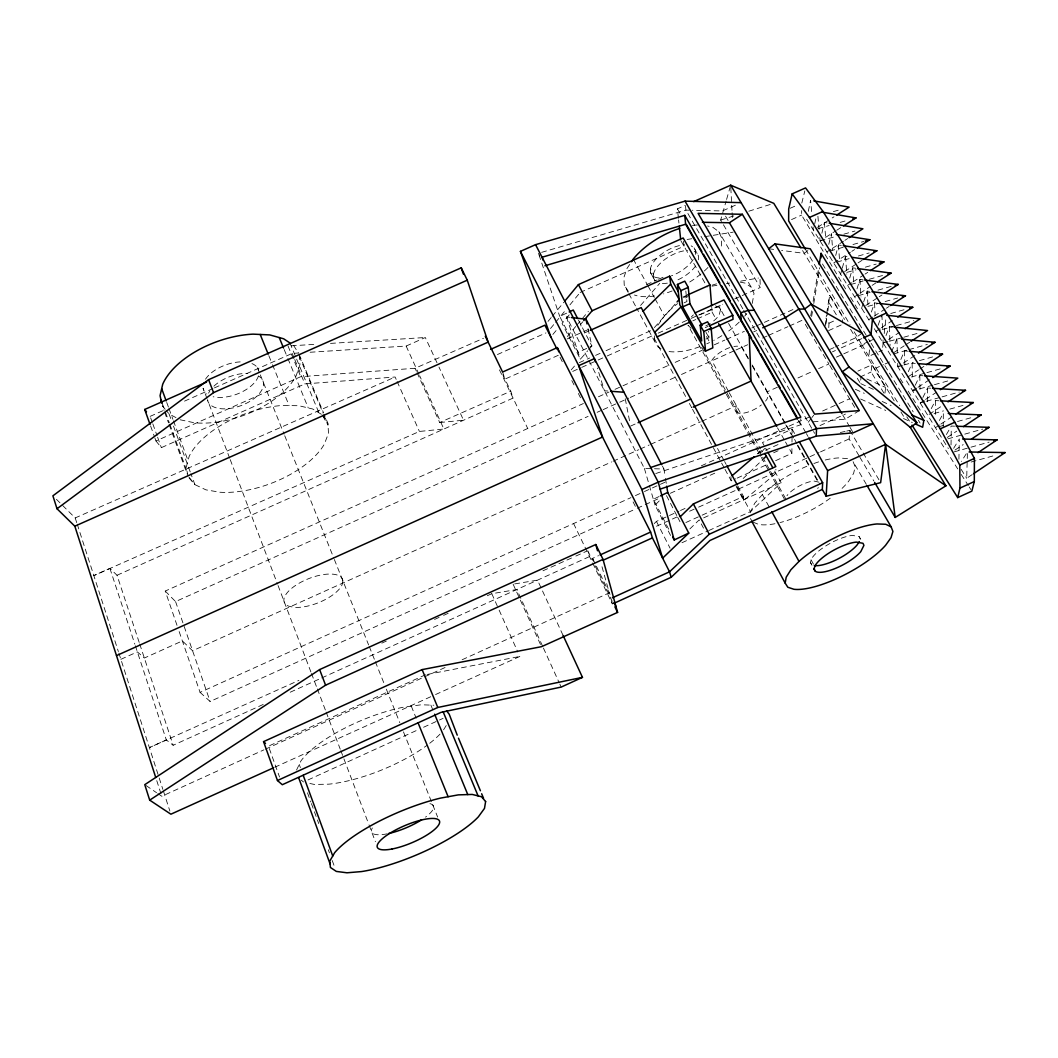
<?xml version="1.0" encoding="UTF-8"?>
<svg xmlns="http://www.w3.org/2000/svg" width="1058" height="1058" viewBox="0 0 1058 1058"><rect width="100%" height="100%" fill="white"/><g stroke="black" fill="none" stroke-linecap="round" stroke-linejoin="round"><path stroke-width="0.75" stroke-dasharray="5 3.75" d="M943.233 427.511L943.339 413.268L937.018 424.8M775.607 460.68L791.887 453.3L791.979 443.646M791.992 442.032L792.111 429.138L762.448 442.548L764.815 446.793M951.036 444.915L951.287 427.63M845.58 288.9L801.607 215.091L801.686 210.595M655.775 473.548L800.655 424.787L800.787 418.69M958.918 459.238L959.341 438.951L953.456 448.632M695.397 254.396L695.503 250.759L694.061 247.837L691.165 245.853M972.183 474.606L966.695 478.282L967.21 460.19M967.263 458.537L967.448 451.964L961.378 461.42M698.518 259.845L698.624 256.221L694.061 247.837M825.571 325.547L826.43 314.848M827.898 311.065L829.551 295.42L842.71 317.003L842.327 322.994M828.758 327.636L828.983 323.179L825.901 318.088M721.331 246.038L721.741 238.103L718.818 231.662L712.669 227.206L707.551 225.989M720.564 309.518L719.202 314.834A18.237 8.358 -29.6 0 1 711.452 322.624M859.003 455.747L849.124 438.925L849.839 430.355L846.651 431.082M873.326 389.331L860.445 383.512L861.08 376.384M869.491 349.894L868.869 356.295L882.346 350.224M883.933 393.113L871.104 372.019L871.845 364.825L857.893 371.107M750.201 512.694L754.685 503.264L762.382 494.575A59.036 20.697 -28.5 0 1 809.701 465.097M882.663 347.341L883.496 339.869M884.21 333.548L886.154 316.17M884.951 393.113L885.639 387.453L871.845 364.825M826.695 313.221L829.551 295.42M825.822 323.933L827.634 312.679M810.745 315.72L811.803 309.32M813.126 301.318L818.68 267.74M811.631 316.554L812.703 310.034M813.774 303.527L819.685 267.714M811.936 565.25L810.468 562.578L811.036 559.775A27.786 8.729 -28.1 0 1 828.11 544.526A27.786 8.729 -28.1 0 1 852.536 535.401L859.202 536.657L860.709 539.302M808.299 211.322L810.6 200.306L811.896 214.377M814.713 223.793L816.102 217.564M821.881 233.236L824.407 222.471L827.62 222.987M801.805 203.083L804.807 190.943M828.758 244.319L831.403 233.673L832.686 249.966M835.688 255.481L838.439 244.98L841.652 245.469M840.607 274.154L841.837 269.711M842.247 268.229L845.54 256.367L848.741 256.829M742.253 295.552L760.252 287.498L720.67 220.051L726.132 201.046M726.582 199.459L730.681 185.203L732.03 211.097M849.706 278.095L852.708 267.859L855.896 268.296M856.993 288.874L859.916 279.431L863.116 279.854M861.622 308.182L863.143 303.527M863.645 301.966L867.19 291.109L870.39 291.492M871.369 312.057L874.53 302.879L877.717 303.236M878.1 325.282L881.38 316.249M885.982 335.598L889.381 326.697L892.555 327.015M891.603 351.904L896.893 338.758L900.067 339.049M900.821 359.535L904.471 350.925L907.645 351.19M908.333 371.649L912.115 363.185L915.289 363.423M752.264 303.395L754.01 293.41L751.286 287.273L718.818 231.662M932.905 385.138L912.657 390.812L914.615 386.646M915.263 385.257L919.825 375.55L922.986 375.762M296.544 770.026L300.948 760.927A82.207 26.781 -22.5 0 1 403.786 707.128L421.362 704.773L433.846 705.223M924.877 401.683L920.195 402.992L922.206 398.906M922.88 397.544L927.588 388.008L930.895 388.207M931.252 408.613L935.431 400.585L938.724 400.757M762.051 451.792L762.289 451.356A19.057 7.194 -28.7 0 1 764.749 448.486M946.407 434.534L951.301 426.057L954.594 426.162M817.715 488.505L818.31 487.526M443.593 729.782L447.812 722.998M629.655 264.46L626.958 268.534L623.903 277.434L624.233 285.118L628.121 292.325M657.825 325.256L664.45 315.932A55.677 25.524 -29.6 0 1 677.623 303.62M808.219 422.235L810.957 418.756M811.87 417.593L813.695 415.278M550.491 328.535L554.577 323.55M555.595 322.306L565.818 309.875M569.905 304.889L579.11 293.701M548.031 321.381L551.178 317.572M552.223 316.302L563.742 302.363M552.858 334.447L556.958 329.541M569.191 314.887L562.076 323.404L580.406 359.231L587.693 350.793M567.313 336.523L575.724 326.472M576.782 325.216L588.341 311.383M582.733 321.844L580.644 324.303L581.358 327.425M571.227 369.89L575.248 365.182M588.737 349.59L591.872 345.979L588.05 328.668M640.593 305.431L659.716 283.319M654.36 327.596L675.956 303.17M670.574 535.454L655.047 505.116L660.8 499.35M654.175 523.631L656.423 521.396L678.998 511.159M689.856 528.934L699.179 519.901L703.491 528.14M743.166 478.52L762.844 459.45M708.781 530.561L750.492 511.622L781.135 482.726L773.517 469.038M757.766 453.684L762.646 449.491M736.183 486.482L743.721 500.421L775.924 473.349L775.871 469.276M807.849 250.601L804.265 253.351L781.624 250.429M861.953 333.23L855.724 337.78L835.45 346.905M955.017 450.047L963.19 444.598M947.227 437.47L956.723 431.148M929.122 414.392L941.263 406.365M935.431 427.683L939.491 424.985M940.84 424.086L951.671 416.905M920.195 402.992L924.216 400.334M925.565 399.448L936.317 392.346M907.857 376.965L918.542 369.943M919.865 369.07L923.872 366.425M912.657 390.812L916.678 388.167M918.013 387.281L931.41 378.447M893.19 353.028L904.18 345.834M905.555 344.921L909.682 342.223M897.673 363.436L897.779 366.729L901.919 364.005M903.294 363.106L917.088 354.06M883.007 339.882L883.139 343.03L887.252 340.345M888.627 339.446L899.591 332.291M872.824 317.043L868.737 319.701L868.565 316.527M874.186 316.157L885.07 309.081M886.432 308.195L889.156 306.423M880.005 328.641L875.918 331.313L880.653 329.977M881.38 327.755L892.304 320.64M858.62 294.124L854.56 296.743L870.165 292.339M859.969 293.251L870.787 286.242M872.136 285.369L876.196 282.737M865.695 305.537L877.902 297.615M879.251 296.743L881.962 294.984M847.551 285.409L851.597 282.79M852.946 281.931L863.725 274.961M865.074 274.088L867.772 272.342M833.704 262.992L850.394 252.254M851.783 251.368L854.56 249.569M844.628 271.562L856.715 263.759M858.064 262.9L862.098 260.294M819.791 237.627L820.082 240.92L824.222 238.262M825.597 237.376L835.265 231.186M836.653 230.3L840.793 227.642M826.867 251.91L831.019 249.238M832.408 248.352L843.49 241.237M844.879 240.351L847.643 238.566M817.464 227.364L833.982 216.811M859.321 410.623L845.21 419.206L811.446 421.97M578.422 320.019L591.872 345.979L578.171 352.433L559.722 316.408L567.842 312.573M659.094 496.519L653.341 499.231L668.987 529.78M308.037 779.944L417.579 729.994M423.584 727.256L443.09 718.356M681.96 542.728L707.286 531.235M425.514 674.779L268.454 746.168L279.524 777.008M157.867 793.593L161.795 796.277L263.905 749.857M265.413 749.17L423.081 677.504M424.589 676.816L447.111 666.58M462.134 659.756L609.289 592.85L601.023 563.226M179.159 631.573L200.068 692.368L630.938 497.63M635.435 495.594L642.92 492.208M644.428 491.534L666.897 481.377M701.335 465.811L810.679 416.389M822.661 410.98L837.632 404.209M839.139 403.534L849.614 398.787M200.068 692.368L210.119 701.48L635.726 508.938M637.233 508.263L659.795 498.054M670.322 493.293L716.94 472.199M757.541 453.829L781.28 443.09M820.016 425.567L845.421 414.075M773.676 452.758L778.093 450.748M725.008 469.342L731.197 480.795L735.641 478.785M737.122 478.11L768.201 464.026M263.204 704.456L173.168 745.268L166.318 739.939L149.39 747.609L298.925 680.36M680.506 510.485L685.029 508.435M290.223 692.223L320.23 678.614M321.738 677.94L589.531 556.574L588.235 552.183M656.489 526.236L677.556 516.688M689.604 511.226L697.129 507.814M698.624 507.139L808.497 457.347M810.005 456.659L819.024 452.573M820.532 451.885L849.124 438.925M593.472 561.282L592.612 558.346L598.564 555.648M685.875 522.533L700.647 515.841M702.128 515.167L743.483 496.414L737.981 486.23M703.649 517.878L781.135 482.726M274.67 767.288L434.084 695.212M435.579 694.537L519.809 656.463L518.473 653.474M120.877 659.319L137.368 651.9L144.351 658.036L182.373 640.923L192.582 650.763L611.603 461.936M829.657 349.51L834.008 347.566M832.434 351.851L835.397 350.515M841.335 347.844L862.085 338.494M854.19 331.828L861.741 344.63L867.719 341.946M869.2 341.271L875.164 338.586M836.455 357.115L842.327 354.47M843.795 353.808L865.854 343.863M613.111 461.248L638.675 449.729M640.183 449.055L649.202 444.982M650.71 444.307L700.33 421.944M701.838 421.269L736.421 405.677L735.151 410.239L738.127 413.043A18.766 7.618 -29 0 0 761.376 404.936M777.352 387.241L767.037 391.883L768.677 394.105L767.024 399.144A18.766 7.618 -29 0 1 765.529 401.075M797.983 377.944L812.716 371.305M818.601 368.647L828.917 364.005L803.591 321.434M861.741 344.63L876.037 368.065L883.549 364.666M885.057 363.992L889.566 361.955M860.048 377.005L871.104 372.019M706.056 339.01L708.979 337.7L708.437 331.352M177.017 625.344L165.233 591.065L583.408 403.521M598.458 396.763L608.985 392.042M615.002 389.344L669.159 365.063M675.176 362.365L702.248 350.224M714.282 344.815L724.823 340.094M726.317 339.42L744.369 331.326M751.894 327.954L754.909 326.605M756.404 325.93L795.523 308.394M753.693 331.868L756.708 330.519M165.233 591.065L175.562 601.579L588.103 416.376M597.135 412.316L601.658 410.292M603.166 409.618L618.216 402.86M619.724 402.185L628.756 398.125M630.264 397.451L675.427 377.177M681.458 374.466L734.556 350.621M735.998 349.986L747.702 344.723M762.58 338.044L767.037 336.047M768.531 335.373L787.866 326.697M789.361 326.023L802.744 320.019M828.983 323.179L835.846 320.085M828.612 330.612L842.234 324.489M630.555 426.096L638.067 422.711M381.819 643.132L386.329 641.095M434.547 619.433L442.072 616.047M443.593 615.372L451.118 611.974M487.288 595.733L491.798 593.697L516.82 589.531L542.754 646.557M567.181 338.944L582.257 332.225M583.765 331.551L588.288 329.527M584.281 333.006L588.764 331.009M683.124 296.954L686.1 295.618M683.627 297.536L686.576 296.214M558.293 355.29L504.957 379.121L502.603 372.032M684.076 302.826L686.946 301.543L685.769 290.58M139.193 642.418L117.015 575.261L109.913 568.397L93.831 575.592L419.418 431.439L443.871 429.032L419.616 375.683M579.229 362.682L589.65 358.014M595.614 355.356L600.071 353.359M606.036 350.687L652.204 330.043M117.015 575.261L513.064 398.086L510.776 391.182L502.801 374.664M572.709 371.398L580.207 368.039M581.715 367.364L596.712 360.659M598.206 359.984L605.718 356.625M607.213 355.951L656.727 333.812M658.221 333.138L689.737 319.04M691.231 318.365L697.235 315.681M698.743 315.006L722.746 304.268M734.741 298.898L740.745 296.214M699.788 314.887L722.812 304.585M692.792 320.865L695.767 319.529M697.248 318.868L712.127 312.203L711.743 307.402M705.197 327.689L708.093 326.393M542.979 570.778L574.362 556.733M575.856 556.058L586.304 551.377M678.416 218.332L677.411 208.849L684.804 205.556M154.878 437.959L155.962 440.948L300.737 376.688L415.053 368.277L483.453 338.296M155.962 440.948L161.345 447.653L304.863 383.909L395.123 377.005L396.446 379.954M310.126 352.248L406.14 346.045L425.316 337.515L438.29 365.579M735.376 205.199L722.455 210.952L692.276 210.264M580.128 292.458L684.023 246.21L683.521 241.29M790.154 208.281L797.441 205.04M791.529 219.588L801.607 215.091M646.531 284.655L657.058 279.96M658.565 279.299L663.075 277.289M497.419 354.549L545.954 332.913M150.13 416.363L163.593 410.398M184.528 401.127L212.949 388.537M214.443 387.876L292.22 353.412L298.726 352.988M56.418 499.31L75.197 517.931L395.123 377.005M417.05 372.667L439.692 422.512L510.776 391.182M720.67 220.051L734.741 215.634M748.8 211.216L772.234 203.837M541.63 252.346L685.928 210.119L690.689 210.225M833.4 211.587L841.255 209.365M818.072 228.66L829.128 225.526M840.184 222.392L848.08 220.157M820.082 240.92L834.352 236.873M843.861 234.175L854.957 231.028M829.935 251.037L843.755 247.122M852.96 244.517L863.712 241.475M836.785 262.119L849.124 258.628M858.369 256.01L869.16 252.955M846.797 272.409L856.081 269.777M865.365 267.158L876.196 264.09M850.658 284.536L863.09 281.018M869.306 279.259L883.298 275.305M877.968 290.143L892 286.176M867.891 306.41L878.854 303.315M885.123 301.556L897.647 298.012M890.757 313.499L906.494 309.068M882.227 329.541L894.87 325.983M896.443 325.533L913.821 320.64M883.139 343.03L887.9 341.681M889.487 341.245L902.17 337.674M903.757 337.224L919.627 332.754M893.507 353.967L907.354 350.066M908.888 349.643L927.337 344.445M897.779 366.729L902.421 365.42M903.955 364.984L913.226 362.391M919.402 360.646L934.836 356.308M911.388 376.979L925.353 373.064M926.901 372.628L940.853 368.713M934.452 384.689L950.031 380.325M926.438 401.246L940.509 397.305M942.083 396.869L959.275 392.042M934.055 413.533L943.485 410.888M949.767 409.129L965.465 404.738M938.591 426.797L943.313 425.475M957.516 421.507L973.281 417.09M947.902 438.845L982.737 429.112M954.118 451.885L989.098 442.112M971.125 462.029L995.829 455.138M840.29 432.537L845.064 431.439M427.115 674.475L519.809 656.463M712.008 286.163L718.408 285.038M726.41 283.637L729.61 283.081M740.798 281.124L758.401 278.042M514.73 583.897L537.517 580.154L563.107 635.488M687.118 239.465L691.879 238.711M704.575 236.688L733.141 232.152M439.692 422.512L463.563 420.224L438.964 367.06M291.294 345.807L315.8 344.286M330.519 343.387L425.316 337.515M569.733 317.321L566.48 316.937L644.401 468.443L663.948 469.025L665.204 476.827M607.715 391.01L604.449 390.772L597.36 368.025M847.511 458.656L838.69 457.916A59.036 20.697 -28.5 0 0 821.471 461.037M768.677 248.762L775.157 249.595M715.446 305.881L719.585 307.561L724.637 316.686M740.15 282.102L745.255 283.134L751.286 287.273M180.085 419.761L194.183 422.737A73.174 39.225 -20 0 0 296.187 375.709L299.943 364.534L299.361 357.485M309.835 783.462L314.424 784.467L328.879 784.163A82.207 26.781 -22.5 0 0 426.956 745.361M753.018 522.149L758.745 524.437A59.036 20.697 -28.5 0 0 778.939 522.85M866.859 378.989L885.639 387.453M855.38 389.304L864.307 393.351M882.174 401.471L891.1 405.518M860.683 399.025L885.771 410.451M903.466 418.518L912.327 422.552M818.918 482.184L814.105 481.059A19.322 6.771 -28.5 0 0 786.94 495.713M175.998 417.619L169.187 414.035L166.132 410.398M660.919 348.558L658.036 346.971L654.571 341.311L636.678 308.169M628.346 291.386L624.233 285.118M691.125 328.35L687.991 325.216L725.735 393.285M321.368 414.286L312.692 408.996L298.832 405.717L281.891 405.492A74.893 37.136 -20.6 0 0 189.184 456.315L186.208 467.385L188.02 475.981M146.083 785.552L156.558 792.707M694.299 251.328L697.196 253.312M301.146 780.09L303.54 781.994M189.184 478.123L195.016 484.696L205.9 489.841L220.09 492.248A74.893 37.136 -20.6 0 0 324.409 444.029L328.496 433.198L327.914 423.306L324.158 414.286M165.18 409.261L162.31 405.836L164.003 410.491M188.985 477.198L194.831 484.485L190.903 473.733M322.584 415.027L327.914 423.306M900.186 378.619L903.73 384.173M908.148 391.116L957.702 468.906M961.246 474.46L968.321 485.569M969.207 486.958L970.98 489.735M750.4 518.552L752.569 521.964M876.037 368.065L899.75 405.664M906.772 416.812L911.163 423.769M293.582 345.384L298.303 352.922M806.659 219.191L870.337 322.28M874.318 328.734L948.338 448.579M961.153 469.316L966.695 478.282M822.463 263.984L867.705 337.714M868.552 339.102L870.258 341.879M871.118 343.281L913.199 411.866M918.357 420.264L920.076 423.068M802.572 250.574L844.575 319.49M850.579 329.342L895.822 403.574M900.94 411.985L905.212 418.981M829.194 303.024L837.341 316.435M857.284 378.261L860.445 383.512M850.645 297.417L857.416 308.777M829.763 365.42L855.882 409.34M805.455 249.318L849.984 324.713M725.55 216.189L728.631 221.439M842.71 414.974L849.23 426.017M850.024 427.379L853.237 432.828M849.839 430.355L878.973 479.829M859.823 457.149L873.815 480.98M866.33 484.352L853.105 461.685L855.155 466.75L853.608 473.429L848.648 481.258A59.036 20.697 -28.5 0 1 840.674 489.695M742.822 308.791L685.928 210.119L685.478 205.622M743.642 310.219L814.634 433.357M677.411 208.849L680.664 214.536M799.015 420.793L805.561 432.18M806.381 433.608L808.008 436.465M798.221 420.515L800.655 424.787M322.769 415.966L328.02 425.118L323.642 414.617M792.111 429.138L796.132 436.2M728.578 323.364L748.297 358.265M752.278 365.023L793.778 438.237M794.571 439.387L797.018 443.937M797.825 445.101L819.685 483.784M748.27 358.887L741.751 347.408L737.571 346.191A18.489 8.014 -29.3 0 0 733.882 346.521M752.357 366.055L784.97 423.412M785.777 424.84L791.49 434.878M680.77 240.483L707.22 286.996M797.375 445.577L818.284 482.355M810.468 562.578L811.592 564.549M712.127 312.203L716.187 319.384M777.485 427.816L784.679 440.564M785.486 441.979L791.887 453.3M650.445 272.488L655.061 280.78L650.445 272.488L650.392 268.811M705.99 332.357L708.979 337.7M706.466 336.497L710.434 343.599M765.595 448.208L767.169 451.025M728.407 391.248L711.77 360.5A18.489 8.014 -29.3 0 1 729.716 347.619M729.213 392.69L760.451 448.909M701.666 347.302L758.401 449.518M759.194 450.959L761.853 455.786M762.646 457.215L770.33 471.022M770.555 471.458L786.359 499.945M726.357 394.383L760.649 456.236M761.324 457.453L768.571 470.519M769.259 471.762L785.988 501.928M653.487 277.976L653.434 274.406L650.392 268.904A25.22 12.418 -30 0 1 684.526 244.901M811.036 559.775L814.726 566.453M633.253 259.038L647.298 284.642M648.078 286.057L654.307 297.443M655.087 298.859L664.45 315.932M762.382 494.575L769.391 507.377M717.509 448.447L723.804 460.071M724.598 461.526L726.172 464.436M736.963 486.627L750.492 511.622M654.109 338.163L686.245 397.636M689.38 403.429L691.734 407.78L691.403 404.87M692.514 409.221L724.227 467.901M628.902 293.767L635.898 306.727M662.44 466.128L663.948 469.025M666.474 495.594L676.948 515.868M677.702 517.309L681.445 524.543M538.469 253.285L539.897 256.062M656.423 521.396L670.045 548.15M560.039 357.247L562.261 361.651M571.823 380.576L574.005 384.874M578.342 393.483L580.511 397.782M633.094 501.889L635.977 507.576M719.585 307.561L720.71 309.809M592.612 558.346L611.326 597.056M587.798 550.715L592.361 560.171M595.006 565.646L612.212 601.275M499.455 369.877L527.73 428.49M573.595 523.551L612.41 604.012L610.863 598.484M406.14 346.045L418.942 374.201M543.428 648.065L559.127 682.582M559.814 684.076L561.176 687.078M415.053 368.277L416.389 371.199M513.104 584.161L541.498 646.689M859.202 536.657L860.141 538.734M397.094 381.422L419.418 431.439M491.798 593.697L498.463 608.641M499.138 610.135L517.798 651.979M299.097 354.179L323.536 412.792M299.242 356.083L323.021 413.109M289.918 342.951L318.934 412.805M292.22 353.412L294.124 357.988M294.746 359.508L304.863 383.909M288.027 346.006L300.737 376.688M284.179 349.537L287.273 357.022M287.882 358.517L308.275 407.952M430.884 705.117L434.005 712.695M268.825 355.66L271.893 363.225M272.514 364.732L289.112 405.584M411.284 706.122L416.191 718.197M257.464 367.734L259.752 373.448M260.321 374.876L284.099 434.177M284.721 435.711L333.746 557.976M334.354 559.51L368.62 644.944M369.229 646.464L374.73 660.192M375.339 661.713L383.909 683.058M386.342 689.155L399.805 722.707M403.468 731.858L437.642 817.08M206.932 398.337L203.096 388.233A29.254 15.672 -20 0 0 206.879 394.026M229.652 458.127L207.474 399.779A29.36 15.539 -20.1 0 0 244.874 404.024A29.36 15.539 -20.1 0 0 258.787 376.172M230.234 459.661L277.487 584.016M278.069 585.55L310.893 671.949M311.488 673.496L316.765 687.396M317.36 688.943L325.573 710.566M326.155 712.113L340.24 749.17M340.835 750.717L368.409 823.309M369.004 824.856L375.405 841.705M166.728 402.45L168.407 407.039M168.976 408.573L172.89 419.285M173.459 420.82L188.02 460.627M299.242 764.471L300.379 767.579M169.002 413.81L171.251 419.96M173.499 426.109L190.334 472.199M307.481 792.786L310.854 802.017M311.409 803.564L318.736 823.574M328.297 849.759L329.422 852.841M332.238 860.538L335.055 868.234M162.125 403.058L164.903 410.663M165.458 412.184L169.333 422.83M169.888 424.351L187.081 471.511M164.572 412.038L168.513 422.869M169.082 424.417L187.121 473.958M150.659 417.857L152.259 422.327M152.802 423.822L157.073 435.737M157.616 437.219L161.345 447.653M150.593 425.964L154.349 436.451M175.562 601.579L210.119 701.48M538.985 254.819L559.722 316.408M139.709 643.978L173.168 745.268M566.48 316.937L580.406 359.231M109.913 568.397L134.829 644.163M135.345 645.711L166.318 739.939M75.197 517.931L76.718 522.599M77.221 524.16L118.364 651.569M118.866 653.117L162.892 789.427M163.395 790.974L169.888 811.102M156.756 780.645L161.795 796.277M644.401 468.443L648.871 483.837M649.321 485.371L655.047 505.116M625.238 398.694L629.92 422.869M665.456 478.388L666.461 484.643M678.588 219.919L678.919 223.079M813.047 226.888L813.337 230.009M817.913 216.268L819.064 229.414M824.407 222.471L825.769 238.83M838.439 244.98L839.642 261.194M730.906 476.722L731.197 480.795M845.54 256.367L846.77 274.115M852.708 267.859L853.74 283.914M859.916 279.431L860.961 297.007M743.483 496.414L743.721 500.421M867.19 291.109L868.142 308.579M732.123 212.724L732.374 217.578M874.53 302.879L875.138 315.522M881.922 314.742L882.663 332.027M889.381 326.697L890.082 345.45M896.893 338.758L897.422 355.21M904.471 350.925L904.894 367.271M760.041 279.391L760.252 287.498M912.115 363.185L912.406 377.812M919.825 375.55L920.037 391.698M654.505 335.836L654.571 341.311M927.588 388.008L927.707 404.063M935.431 400.585L935.431 416.521M746.75 313.552A55.677 25.524 -29.6 0 1 744.7 316.157M739.211 322.095A55.677 25.524 -29.6 0 1 725.762 333.098M721.873 335.677A55.677 25.524 -29.6 0 1 713.714 340.425M709.534 342.541A55.677 25.524 -29.6 0 1 706.744 343.837M699.655 346.733A55.677 25.524 -29.6 0 1 665.892 350.939M685.637 297.946A55.677 25.524 -29.6 0 1 688.15 296.372M712.14 285.171A55.677 25.524 -29.6 0 1 716.53 283.848M707.947 267.502A54.606 26.913 -30 0 1 702.023 273.03M700.899 273.982A54.606 26.913 -30 0 1 688.507 282.777M672.108 290.963A54.606 26.913 -30 0 1 663.498 293.912M654.479 295.949A54.606 26.913 -30 0 1 634.456 295.023M692.448 225.473A54.606 26.913 -30 0 1 697.486 224.984M693.162 259.554A25.22 12.418 -30 0 1 671.42 275.834M659.213 277.989A25.22 12.418 -30 0 1 652.032 275.305M710.156 323.483A18.237 8.358 -29.6 0 1 703.213 327.001M691.416 316.897A18.237 8.358 -29.6 0 1 693.4 314.887M695.529 266.061A25.273 12.365 -29.9 0 1 675.93 280.687M667.334 283.147A25.273 12.365 -29.9 0 1 659.319 283.041M653.434 274.406A25.273 12.365 -29.9 0 1 687.66 250.402M258.443 375.907A29.254 15.672 -20 0 1 213.174 396.737M205.503 379.2A29.254 15.672 -20 0 1 243.195 361.876M251.963 363.582A29.254 15.672 -20 0 1 258.628 370.221M208.598 393.14A29.36 15.539 -20.1 0 1 209.934 390.799M213.901 386.17A29.36 15.539 -20.1 0 1 247.77 373.395M830.252 498.199A59.036 20.697 -28.5 0 1 780.275 522.507M813.893 463.497A59.036 20.697 -28.5 0 1 819.976 461.473M439.996 734.146A82.207 26.781 -22.5 0 1 428.199 744.448M429.918 803.657A33.578 9.509 -22.9 0 1 425.501 817.133M386.99 833.863A33.578 9.509 -22.9 0 1 372.363 827.964M342.885 581.027L342.065 584.836A31.33 12.987 -21.6 0 1 293.648 607.292L288.662 606.168A31.33 12.987 -21.6 0 1 304.638 580.366A31.33 12.987 -21.6 0 1 342.885 581.027"/><path stroke-width="1.5" d="M912.036 425.171L957.702 497.591L971.866 491.124L974.312 481.549L974.418 458.405L954.805 422.248L822.979 211.415L805.561 187.901L792.164 193.865L788.699 208.929L788.646 220.871L805.455 249.318M820.876 258.059L821.061 253.351L923.846 420.396L922.655 427.26L915.276 423.901M660.152 489.127L816.234 436.134L816.538 428.596L685.042 201.139L535.56 244.662L520.43 251.368L550.808 336.894M693.691 201.615L730.681 185.203L885.599 444.334L880.64 482.66L826.166 496.215L822.317 489.431L822.648 482.739L799.345 441.834M826.166 496.215L827.62 470.651L808.828 437.88M819.209 264.54L821.061 253.351M785.181 583.143L786.2 577.205L790.881 569.786L799.002 561.388A60.293 18.713 -28.1 0 1 876.976 523.961L885.731 524.265L891.14 526.844L892.912 531.447L891.008 537.729L885.652 545.214A60.293 18.713 -28.1 0 1 793.87 589.266L787.826 587.243L785.181 583.143L752 521.7M814.739 566.387L814.144 569.244L815.255 571.201A27.839 8.636 -28.1 0 0 836.455 567.974A27.839 8.636 -28.1 0 0 860.762 551.668L863.923 545.359L862.997 543.296L856.345 542.093A27.839 8.636 -28.1 0 0 831.879 551.258A27.839 8.636 -28.1 0 0 814.726 566.453M957.702 497.591L959.963 488.095L959.791 465.07L940.258 428.86L809.396 217.472L792.164 193.865M631.454 261.749L633.253 259.038A54.606 26.913 -30 0 1 679.752 228.422M859.387 541.617L857.006 545.082A27.786 8.729 -28.1 0 1 814.316 565.58M564.787 301.094L578.409 284.602L683.177 237.997L709.944 284.972L711.611 305.802M583.765 320.614L592.11 310.761L669.674 276.178L678.442 291.902M677.041 301.953L679.196 299.507L670.653 284.152L669.674 276.178M643.092 311.211L670.653 284.152M680.281 516.701L693.374 503.925L775.831 466.565L767.963 452.44M763.995 458.326L766.309 456.091M654.585 332.424L681.339 306.595M666.712 486.204L667.717 492.446L688.758 533.087L662.639 558.148L641.875 489.523L520.43 251.368M613.878 603.351L671.182 577.284L709.958 540.479L822.317 489.431M822.648 482.739L709.27 534.237L669.542 571.809L612.37 597.796M732.123 475.677L754.103 456.831M768.677 248.762L774.998 243.856L810.23 248.775L916.863 422.856L910.33 427.379L842.247 371.821L848.992 366.954L916.863 422.856M74.827 526.196L488.148 342.118L467.252 280.185L461.235 267.833L208.598 379.69L52.9 495.818L57.013 508.753L74.827 526.196L155.751 777.524M57.013 508.753L213.557 392.624L467.252 280.185M973.545 473.693L1005.1 452.56L969.088 451.991M971.363 439.149L989.071 427.339L956.234 426.229M977.923 452.692L997.059 439.89L962.621 439.03M963.521 426.625L981.163 414.895L948.272 413.48M948.008 401.895L965.531 390.296L932.548 388.312M955.731 414.207L973.32 402.543L940.377 400.837M940.35 389.688L957.807 378.142L924.573 375.868M563.107 635.488L582.469 677.358L561.176 687.078L441.093 712.338L282.301 784.719L277.461 780.526L263.548 741.645L422.116 669.608L541.498 646.689L617.594 612.41L603.02 559.378L595.786 544.513L319.622 669.595L144.774 784.666L149.694 800.139L170.893 814.197L273.162 767.963M926.543 364.679L942.559 354.139L909.232 351.322M932.746 377.574L950.15 366.094L918.45 363.661M911.057 341.324L927.549 330.532L894.142 327.173M918.476 353.147L935.021 342.289L901.654 339.195M702.38 222.286L729.412 222.749L742.346 214.285L859.321 410.623L814.607 414.114L698.108 213.346L742.346 214.285M149.694 800.139L325.586 685.187L603.02 559.378M905.066 328.707L920.143 318.868L886.697 315.258M890.519 305.537L905.489 295.804L871.977 291.691M897.766 317.083L912.776 307.283L879.304 303.421M877.545 281.864L891.061 273.109L857.496 268.52M884.686 293.211L898.242 284.417L864.703 280.053M870.456 270.61L883.933 261.895L851.941 257.292M857.337 247.784L869.848 239.73L836.204 234.44M863.434 259.435L876.87 250.772L843.252 245.707M843.557 225.87L855.975 217.908L822.291 212.169M849.032 237.68L862.892 228.779L829.221 223.251M836.733 215.052L849.124 207.13L813.814 200.875M874.635 482.382L895.2 517.428L945.931 485.807L910.33 427.379M672.703 537.054L674.197 539.964L688.758 533.087M569.191 311.938L573.251 310.034L577.681 318.59M660.523 495.832L667.717 492.446M959.963 488.095L974.312 481.549M940.258 428.86L954.805 422.248M959.791 465.07L974.418 458.405M277.461 780.526L437.8 707.471L582.469 677.358M641.875 489.523L658.221 482.144L816.538 428.596L873.3 423.742L853.237 432.828L816.234 436.134M600.058 554.974L650.604 532.055L557.301 347.606L502.603 372.032L485.291 336.219M603.258 560.158L652.402 537.874L650.604 532.055M827.62 470.651L885.599 444.334L945.931 485.807M886.498 313.009L872.453 319.331L870.985 334.487L863.566 337.833M693.215 407.118L751.061 381.078L749.157 333.892L751.616 338.176M711.188 328.192L712.814 347.844L705.541 351.111L703.755 331.524L711.188 328.192L707.617 321.83L700.198 325.163L701.692 340.98L682.714 306.873L680.902 290.633L677.451 284.443L684.777 281.177L688.242 287.366L689.935 303.646L702.168 325.52M709.878 329.66L733.022 319.291L732.784 315.324L723.976 299.93L695.08 312.851M762.739 327.808L785.353 317.664L798.856 309.134L804.688 308.989L811.208 304.096L861.953 333.23M116.499 655.629L602.531 437.033L578.713 365.658L594.424 358.622L595.403 361.783M638.067 422.711L690.729 399.025M809.396 217.472L822.979 211.415M590.271 330.334L641.201 307.6L715.935 445.537M680.902 290.633L688.242 287.366M687.594 294.957L709.944 284.972M682.714 306.873L689.935 303.646M657.084 336.841L689.816 322.187M709.548 325.732L732.784 315.324M490.595 349.378L544.896 325.19L557.024 349.18M150.051 424.47L144.695 409.472L206.548 382.083M650.657 467.504L800.813 417.156L684.751 215.343L542.053 257.239L543.005 260.083M544.91 265.783L685.637 224.243L797.401 419.1M852.827 218.808L855.975 217.908M865.246 241.039L869.848 239.73M873.789 251.645L876.87 250.772M879.291 263.217L883.933 261.895M887.953 273.996L891.061 273.109M895.121 285.303L898.242 284.417M902.355 296.69L905.489 295.804M909.629 308.182L912.776 307.283M931.953 343.149L935.021 342.289M939.464 355.012L942.559 354.139M947.055 366.967L950.15 366.094M962.41 391.169L965.531 390.296M970.173 403.415L973.32 402.543M978.015 415.768L981.163 414.895M985.911 428.226L989.071 427.339M993.872 440.789L997.059 439.89M1002.005 453.419L1005.1 452.56M754.341 310.258L748.218 310.417L740.772 312.745L741.169 321.063M685.042 201.139L741.116 202.647M610.969 391.262L623.982 392.254M571.36 317.519L585.973 319.225L661.686 464.674M730.681 185.203L773.795 203.348L800.88 247.797M911.93 414.987L923.846 420.396M289.918 342.951L283.637 338.785L269.83 334.923L253.06 334.143A73.174 39.225 -20 0 0 162.72 384.213L160.062 395.679L161.662 402.926M263.548 741.645L265.518 743.457M144.695 409.472L146.507 411.774M446.555 710.804L449.214 714.216L457.228 735.151M774.998 243.856L848.992 366.954M729.412 222.749L841.89 413.559M867.163 485.767L891.14 526.844M686.378 224.481L701.864 251.473M703.504 254.317L719.81 282.737M721.437 285.581L730.404 301.213M732.043 304.056L748.35 332.476M753.243 341.02L758.97 350.991M760.609 353.835L776.956 382.335M778.582 385.178L780.222 388.021M781.849 390.878L797.388 417.936M718.62 323.682L776.678 426.4M700.198 325.163L703.755 331.524M764.841 453.446L772.71 467.596M705.541 351.111L679.778 304.744L677.451 284.443M813.8 568.543L815.255 571.201M771.732 511.636L799.002 561.388M726.952 465.89L737.188 484.789M578.409 284.602L592.11 310.761M693.374 503.925L709.27 534.237M535.56 244.662L658.221 482.144L674.197 539.964M652.402 537.874L669.542 571.809L671.182 577.284M614.037 602.676L616.073 606.882M614.896 606.842L617.594 612.41M458.484 738.167L480.411 790.762M481.654 793.765L483.546 798.274M443.17 711.836L478.084 795.894M422.116 669.608L437.8 707.471M279.233 337.555L283.557 348.042M434.626 714.216L467.781 794.584M260.202 334.473L268.203 354.139M418.029 722.733L448.116 796.727M208.598 379.69L213.557 392.624M319.622 669.595L325.586 685.187M161.689 388.67L166.172 400.916M303.21 775.329L332.741 856.001M161.014 400.017L162.125 403.058M298.66 777.709L330.043 863.831M557.301 347.606L558.783 351.825M461.235 267.833L463.364 274.075M595.786 544.513L597.532 550.755M585.973 319.225L587.005 323.946M885.599 444.334L895.2 517.428M679.262 226.24L680.598 238.896M684.751 215.343L685.637 224.243M421.679 819.752A33.578 9.509 -22.9 0 1 388.405 833.572M485.622 801.528L484.498 808.391L478.361 816.829A84.415 23.183 -23 0 1 361.452 871.58L346.971 872.797L336.338 871.422L330.413 867.467L329.765 861.119L334.632 852.735A84.415 23.183 -23 0 1 440.538 798.102L458.286 794.875L472.225 794.439L481.496 796.74L485.622 801.528M391.936 849.019A33.737 9.258 -23 0 0 439.652 822.37A33.737 9.258 -23 0 0 393.629 831.059A33.737 9.258 -23 0 0 391.936 849.019"/></g></svg>
